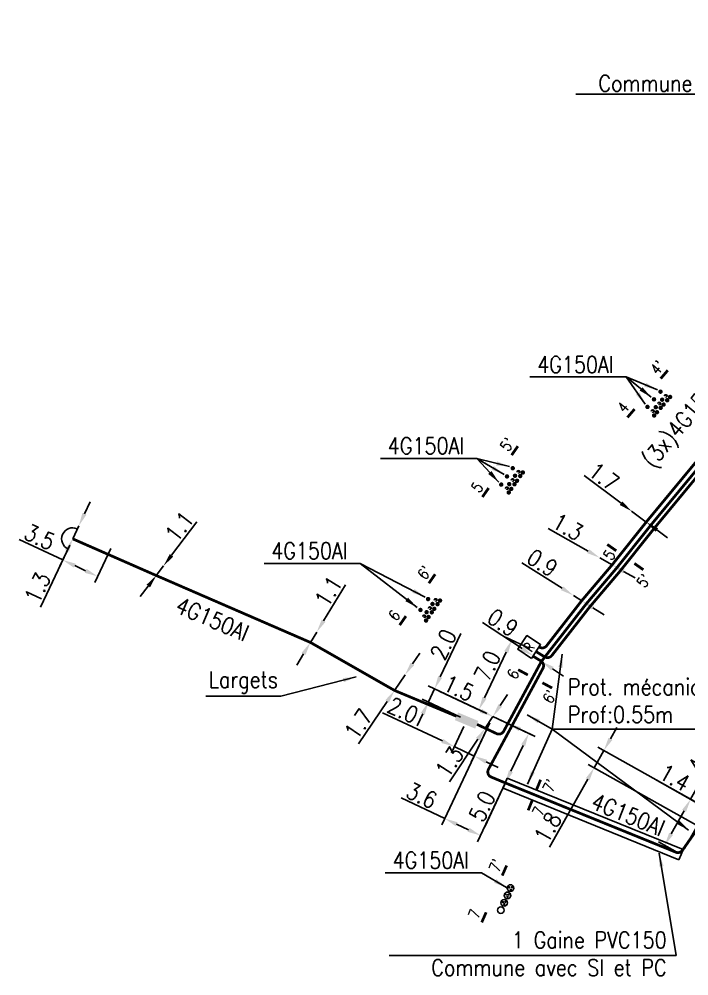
# Model space of a CAD drawing. Header units: millimetres. Extents: x 80000 to 81010, y 144000 to 145002.
# Drawn here: x 80207.7 to 80268.5, y 144428.1 to 144515 of the extents above; entities that cross this region are included whole.
import ezdxf
from ezdxf.enums import TextEntityAlignment as Align

# ---------------------------------------------------------------- set-up
doc = ezdxf.new("R2010")
doc.units = ezdxf.units.MM
doc.header["$PDMODE"] = 34
doc.linetypes.add('B_ST_AL', pattern=[2000, 1000, 1000])
doc.linetypes.add('S_ST', pattern=[14, 8, -1.5, 0, -1.5, 0, -1.5, 0, -1.5])
doc.layers.get('0').update_dxf_attribs({"linetype": 'CONTINUOUS'})
doc.layers.get('Defpoints').update_dxf_attribs({"linetype": 'CONTINUOUS'})
for name, color, linetype in [('B_100', 3, 'CONTINUOUS'), ('B_200', 7, 'CONTINUOUS'), ('B_300', 7, 'CONTINUOUS'), ('B_400', 7, 'CONTINUOUS'), ('B_420', 7, 'CONTINUOUS'), ('M_130', 3, 'M_ST_15'), ('M_400', 7, 'CONTINUOUS'), ('P_100', 32, 'CONTINUOUS'), ('S_100', 5, 'CONTINUOUS')]:
    doc.layers.add(name, color=color, linetype=linetype)
doc.styles.add('M_ROMANS', font='ROMANS.shx', dxfattribs={"width": 0.75})
doc.styles.get("Standard").update_dxf_attribs({"font": 'romans.shx', "width": 0.85})
doc.linetypes.add('M_ST_15', pattern='A,5,-0.3,["XX",Standard,S=1,R=0,X=0,Y=-0.5],-2.5', length=7.8)
doc.linetypes.add('P_IMP', pattern='A,5,-0.3,["||",Standard,S=1,R=0,X=0.35,Y=-0.5],-1.75', length=7.05)
doc.dimstyles.get("Standard").update_dxf_attribs({"dimtxt": 1.5, "dimasz": 1.2, "dimexe": 0.625, "dimexo": 0.625, "dimgap": 0.25, "dimtad": 1, "dimdec": 1, "dimzin": 0, "dimdsep": 46, "dimtxsty": 'Standard', "dimcen": -0.5, "dimadec": 0, "dimazin": 0, "dimtfac": 1, "dimtdec": 1, "dimtmove": 0, "dimatfit": 3, "dimfxl": 0, "dimtolj": 1, "dimtzin": 0, "dimarcsym": 0})

# ---------------------------------------------------------------- blocks, each defined once
blk = doc.blocks.new('*D881')
at = {"layer": 'B_100', "color": 0, "linetype": 'Continuous', "lineweight": -2, "transparency": 16777216}
for p, q in [((80262.32, 144471.024), (80258.965, 144473.533)), ((80264.602, 144469.317), (80263.281, 144470.305)), ((80265.563, 144468.598), (80266.524, 144467.879))]:
    blk.add_line(p, q, dxfattribs=at)
at = {"layer": 'B_100', "color": 0, "linetype": 'Continuous', "transparency": 16777216}
for points in [[(80262.44, 144471.184), (80262.2, 144470.863), (80263.281, 144470.305)], [(80265.683, 144468.758), (80265.443, 144468.438), (80264.602, 144469.317)]]:
    blk.add_solid(points, dxfattribs=at)
at = {"layer": 'Defpoints', "color": 0, "linetype": 'Continuous', "transparency": 16777216}
for p in [(80263.281, 144470.305), (80263.281, 144470.305), (80264.602, 144469.317)]:
    blk.add_point(p, dxfattribs=at)
at = {"layer": 'B_100', "color": 0, "linetype": 'Continuous', "transparency": 16777216, "insert": (80260.761, 144473.438), "char_height": 1.5, "attachment_point": 5, "rotation": 323.20769}
blk.add_mtext('\\A1;1.7', dxfattribs=at)
blk = doc.blocks.new('*D882')
at = {"layer": 'B_100', "color": 0, "linetype": 'Continuous', "lineweight": -2, "transparency": 16777216}
for p, q in [((80259.337, 144466.673), (80255.697, 144468.748)), ((80261.509, 144465.435), (80260.379, 144466.079)), ((80262.551, 144464.841), (80263.594, 144464.247))]:
    blk.add_line(p, q, dxfattribs=at)
at = {"layer": 'B_100', "color": 0, "linetype": 'Continuous', "transparency": 16777216}
for points in [[(80259.436, 144466.847), (80259.238, 144466.499), (80260.379, 144466.079)], [(80262.65, 144465.015), (80262.452, 144464.667), (80261.509, 144465.435)]]:
    blk.add_solid(points, dxfattribs=at)
at = {"layer": 'Defpoints', "color": 0, "linetype": 'Continuous', "transparency": 16777216}
for p in [(80260.379, 144466.079), (80260.379, 144466.079), (80261.509, 144465.435)]:
    blk.add_point(p, dxfattribs=at)
at = {"layer": 'B_100', "color": 0, "linetype": 'Continuous', "transparency": 16777216, "insert": (80257.491, 144468.876), "char_height": 1.5, "attachment_point": 5, "rotation": 330.31519}
blk.add_mtext('\\A1;1.3', dxfattribs=at)
blk = doc.blocks.new('*D883')
at = {"layer": 'B_100', "color": 0, "linetype": 'Continuous', "lineweight": -2, "transparency": 16777216}
for p, q in [((80256.973, 144463.303), (80253.327, 144465.604)), ((80258.749, 144462.183), (80257.988, 144462.663)), ((80259.764, 144461.542), (80260.779, 144460.902))]:
    blk.add_line(p, q, dxfattribs=at)
at = {"layer": 'B_100', "color": 0, "linetype": 'Continuous', "transparency": 16777216}
for points in [[(80257.08, 144463.473), (80256.866, 144463.134), (80257.988, 144462.663)], [(80259.87, 144461.712), (80259.657, 144461.373), (80258.749, 144462.183)]]:
    blk.add_solid(points, dxfattribs=at)
at = {"layer": 'Defpoints', "color": 0, "linetype": 'Continuous', "transparency": 16777216}
for p in [(80257.988, 144462.663), (80257.988, 144462.663), (80258.749, 144462.183)]:
    blk.add_point(p, dxfattribs=at)
at = {"layer": 'B_100', "color": 0, "linetype": 'Continuous', "transparency": 16777216, "insert": (80255.176, 144465.62), "char_height": 1.5, "attachment_point": 5, "rotation": 327.7483}
blk.add_mtext('\\A1;0.9', dxfattribs=at)
blk = doc.blocks.new('*D884')
at = {"layer": 'B_100', "color": 0, "linetype": 'Continuous', "lineweight": -2, "transparency": 16777216}
for p, q in [((80253.339, 144457.831), (80249.748, 144460.216)), ((80255.089, 144456.67), (80254.339, 144457.168)), ((80256.088, 144456.006), (80257.088, 144455.342))]:
    blk.add_line(p, q, dxfattribs=at)
at = {"layer": 'B_100', "color": 0, "linetype": 'Continuous', "transparency": 16777216}
for points in [[(80253.45, 144457.998), (80253.229, 144457.665), (80254.339, 144457.168)], [(80256.199, 144456.173), (80255.978, 144455.839), (80255.089, 144456.67)]]:
    blk.add_solid(points, dxfattribs=at)
at = {"layer": 'Defpoints', "color": 0, "linetype": 'Continuous', "transparency": 16777216}
for p in [(80254.339, 144457.168), (80254.339, 144457.168), (80255.089, 144456.67)]:
    blk.add_point(p, dxfattribs=at)
at = {"layer": 'B_100', "color": 0, "linetype": 'Continuous', "transparency": 16777216, "insert": (80251.597, 144460.189), "char_height": 1.5, "attachment_point": 5, "rotation": 326.41732}
blk.add_mtext('\\A1;0.9', dxfattribs=at)
blk = doc.blocks.new('*D885')
at = {"layer": 'B_400', "color": 0, "linetype": 'Continuous', "lineweight": -2, "transparency": 16777216}
for p, q in [((80250.423, 144451.107), (80246.046, 144441.842)), ((80246.313, 144442.407), (80242.36, 144444.274)), ((80251.542, 144445.048), (80249.301, 144440.304)), ((80248.483, 144441.382), (80247.398, 144441.894))]:
    blk.add_line(p, q, dxfattribs=at)
at = {"layer": 'B_400', "color": 0, "linetype": 'Continuous', "transparency": 16777216}
for points in [[(80247.483, 144442.075), (80247.312, 144441.713), (80246.313, 144442.407)], [(80248.568, 144441.562), (80248.397, 144441.201), (80249.568, 144440.869)]]:
    blk.add_solid(points, dxfattribs=at)
at = {"layer": 'Defpoints', "color": 0, "linetype": 'Continuous', "transparency": 16777216}
for p in [(80250.69, 144451.672), (80251.809, 144445.613), (80246.313, 144442.407)]:
    blk.add_point(p, dxfattribs=at)
at = {"layer": 'B_400', "color": 0, "linetype": 'Continuous', "transparency": 16777216, "insert": (80244.221, 144444.501), "char_height": 1.5, "attachment_point": 5, "rotation": 334.71074}
blk.add_mtext('\\A1;3.6', dxfattribs=at)
blk = doc.blocks.new('*D886')
at = {"layer": 'B_400', "color": 0, "linetype": 'Continuous', "lineweight": -2, "transparency": 16777216}
for p, q in [((80251.255, 144451.405), (80254.51, 144449.867)), ((80253.432, 144449.049), (80252.322, 144446.698)), ((80251.809, 144445.613), (80249.942, 144441.661))]:
    blk.add_line(p, q, dxfattribs=at)
at = {"layer": 'B_400', "color": 0, "linetype": 'Continuous', "transparency": 16777216}
for points in [[(80253.252, 144449.135), (80253.613, 144448.964), (80253.945, 144450.134)], [(80252.141, 144446.784), (80252.503, 144446.613), (80251.809, 144445.613)]]:
    blk.add_solid(points, dxfattribs=at)
at = {"layer": 'Defpoints', "color": 0, "linetype": 'Continuous', "transparency": 16777216}
for p in [(80250.69, 144451.672), (80253.945, 144450.134), (80251.809, 144445.613)]:
    blk.add_point(p, dxfattribs=at)
at = {"layer": 'B_400', "color": 0, "linetype": 'Continuous', "transparency": 16777216, "insert": (80249.715, 144443.522), "char_height": 1.5, "attachment_point": 5, "rotation": 64.71074}
blk.add_mtext('\\A1;5.0', dxfattribs=at)
blk = doc.blocks.new('*D887')
at = {"layer": 'B_400', "color": 0, "linetype": 'Continuous', "lineweight": -2, "transparency": 16777216}
for p, q in [((80269.076, 144443.902), (80265.373, 144445.989)), ((80268.071, 144439.675), (80270.428, 144443.857)), ((80271.341, 144442.625), (80270.121, 144443.312)), ((80272.386, 144442.036), (80273.431, 144441.447))]:
    blk.add_line(p, q, dxfattribs=at)
at = {"layer": 'B_400', "color": 0, "linetype": 'Continuous', "transparency": 16777216}
for points in [[(80269.174, 144444.076), (80268.977, 144443.727), (80270.121, 144443.312)], [(80272.484, 144442.21), (80272.288, 144441.862), (80271.341, 144442.625)]]:
    blk.add_solid(points, dxfattribs=at)
at = {"layer": 'Defpoints', "color": 0, "linetype": 'Continuous', "transparency": 16777216}
for p in [(80271.341, 144442.625), (80271.341, 144442.625), (80267.764, 144439.131)]:
    blk.add_point(p, dxfattribs=at)
at = {"layer": 'B_400', "color": 0, "linetype": 'Continuous', "transparency": 16777216, "insert": (80267.193, 144446.111), "char_height": 1.5, "attachment_point": 5, "rotation": 330.5921}
blk.add_mtext('\\A1;1.4', dxfattribs=at)
blk = doc.blocks.new('*D888')
at = {"layer": 'B_400', "color": 0, "linetype": 'Continuous', "lineweight": -2, "transparency": 16777216}
for p, q in [((80268.631, 144444.153), (80271.274, 144448.842)), ((80270.796, 144442.932), (80268.086, 144444.459)), ((80266.863, 144441.016), (80268.041, 144443.107)), ((80267.22, 144439.438), (80265.729, 144440.278))]:
    blk.add_line(p, q, dxfattribs=at)
at = {"layer": 'B_400', "color": 0, "linetype": 'Continuous', "transparency": 16777216}
for points in [[(80267.867, 144443.205), (80268.216, 144443.009), (80268.631, 144444.153)], [(80266.689, 144441.115), (80267.037, 144440.918), (80266.274, 144439.971)]]:
    blk.add_solid(points, dxfattribs=at)
at = {"layer": 'Defpoints', "color": 0, "linetype": 'Continuous', "transparency": 16777216}
for p in [(80268.631, 144444.153), (80271.341, 144442.625), (80267.764, 144439.131)]:
    blk.add_point(p, dxfattribs=at)
at = {"layer": 'B_400', "color": 0, "linetype": 'Continuous', "transparency": 16777216, "insert": (80269.624, 144447.951), "char_height": 1.5, "attachment_point": 5, "rotation": 60.5921}
blk.add_mtext('\\A1;4.8', dxfattribs=at)
blk = doc.blocks.new('*D895')
at = {"layer": 'B_100', "color": 0, "linetype": 'Continuous', "lineweight": -2, "transparency": 16777216}
for p, q in [((80261.352, 144449.633), (80261.941, 144450.678)), ((80270.796, 144442.932), (80260.218, 144448.894)), ((80260.762, 144448.587), (80259.878, 144447.018)), ((80269.367, 144441.67), (80259.334, 144447.325)), ((80259.289, 144445.973), (80255.81, 144439.801))]:
    blk.add_line(p, q, dxfattribs=at)
at = {"layer": 'B_100', "color": 0, "linetype": 'Continuous', "transparency": 16777216}
for points in [[(80261.177, 144449.731), (80261.526, 144449.535), (80260.762, 144448.587)], [(80259.115, 144446.071), (80259.463, 144445.875), (80259.878, 144447.018)]]:
    blk.add_solid(points, dxfattribs=at)
at = {"layer": 'Defpoints', "color": 0, "linetype": 'Continuous', "transparency": 16777216}
for p in [(80260.762, 144448.587), (80271.341, 144442.625), (80269.912, 144441.363)]:
    blk.add_point(p, dxfattribs=at)
at = {"layer": 'B_100', "color": 0, "linetype": 'Continuous', "transparency": 16777216, "insert": (80255.672, 144441.594), "char_height": 1.5, "attachment_point": 5, "rotation": 60.5921}
blk.add_mtext('\\A1;1.8', dxfattribs=at)
blk = doc.blocks.new('*D897')
at = {"layer": 'B_100', "color": 0, "linetype": 'Continuous', "lineweight": -2, "transparency": 16777216}
for p, q in [((80211.644, 144465.875), (80207.688, 144467.736)), ((80212.281, 144467.23), (80211.378, 144465.31)), ((80216.001, 144466.917), (80214.545, 144463.82)), ((80213.725, 144464.896), (80212.729, 144465.364))]:
    blk.add_line(p, q, dxfattribs=at)
at = {"layer": 'B_100', "color": 0, "linetype": 'Continuous', "transparency": 16777216}
for points in [[(80212.815, 144465.545), (80212.644, 144465.183), (80211.644, 144465.875)], [(80213.81, 144465.077), (80213.64, 144464.715), (80214.811, 144464.385)]]:
    blk.add_solid(points, dxfattribs=at)
at = {"layer": 'Defpoints', "color": 0, "linetype": 'Continuous', "transparency": 16777216}
for p in [(80212.547, 144467.796), (80216.268, 144467.482), (80214.811, 144464.385)]:
    blk.add_point(p, dxfattribs=at)
at = {"layer": 'B_100', "color": 0, "linetype": 'Continuous', "transparency": 16777216, "insert": (80209.549, 144467.966), "char_height": 1.5, "attachment_point": 5, "rotation": 334.80546}
blk.add_mtext('\\A1;3.5', dxfattribs=at)
blk = doc.blocks.new('*D898')
at = {"layer": 'B_100', "color": 0, "linetype": 'Continuous', "lineweight": -2, "transparency": 16777216}
for p, q in [((80213.611, 144470.058), (80214.122, 144471.144)), ((80213.101, 144468.972), (80212.547, 144467.796)), ((80212.036, 144466.71), (80209.625, 144461.583))]:
    blk.add_line(p, q, dxfattribs=at)
at = {"layer": 'B_100', "color": 0, "linetype": 'Continuous', "transparency": 16777216}
for points in [[(80213.43, 144470.143), (80213.792, 144469.973), (80213.101, 144468.972)], [(80211.855, 144466.795), (80212.217, 144466.625), (80212.547, 144467.796)]]:
    blk.add_solid(points, dxfattribs=at)
at = {"layer": 'Defpoints', "color": 0, "linetype": 'Continuous', "transparency": 16777216}
for p in [(80213.101, 144468.972), (80213.101, 144468.972), (80212.547, 144467.796)]:
    blk.add_point(p, dxfattribs=at)
at = {"layer": 'B_100', "color": 0, "linetype": 'Continuous', "transparency": 16777216, "insert": (80209.356, 144463.362), "char_height": 1.5, "attachment_point": 5, "rotation": 64.80546}
blk.add_mtext('\\A1;1.3', dxfattribs=at)
blk = doc.blocks.new('*D899')
at = {"layer": 'B_100', "color": 0, "linetype": 'Continuous', "lineweight": -2, "transparency": 16777216}
for p, q in [((80221.522, 144466.301), (80223.83, 144469.351)), ((80220.135, 144464.466), (80220.798, 144465.344)), ((80219.411, 144463.509), (80218.687, 144462.552))]:
    blk.add_line(p, q, dxfattribs=at)
at = {"layer": 'B_100', "color": 0, "linetype": 'Continuous', "transparency": 16777216}
for points in [[(80221.363, 144466.421), (80221.682, 144466.18), (80220.798, 144465.344)], [(80219.251, 144463.63), (80219.57, 144463.389), (80220.135, 144464.466)]]:
    blk.add_solid(points, dxfattribs=at)
at = {"layer": 'Defpoints', "color": 0, "linetype": 'Continuous', "transparency": 16777216}
for p in [(80220.798, 144465.344), (80220.798, 144465.344), (80220.135, 144464.466)]:
    blk.add_point(p, dxfattribs=at)
at = {"layer": 'B_100', "color": 0, "linetype": 'Continuous', "transparency": 16777216, "insert": (80222.241, 144468.908), "char_height": 1.5, "attachment_point": 5, "rotation": 52.88955}
blk.add_mtext('\\A1;1.1', dxfattribs=at)
blk = doc.blocks.new('*D900')
at = {"layer": 'B_100', "color": 0, "linetype": 'Continuous', "lineweight": -2, "transparency": 16777216}
for p, q in [((80235.319, 144460.359), (80237.3, 144463.631)), ((80234.128, 144458.391), (80234.697, 144459.332)), ((80233.506, 144457.365), (80232.885, 144456.338))]:
    blk.add_line(p, q, dxfattribs=at)
at = {"layer": 'B_100', "color": 0, "linetype": 'Continuous', "transparency": 16777216}
for points in [[(80235.148, 144460.462), (80235.49, 144460.255), (80234.697, 144459.332)], [(80233.335, 144457.469), (80233.677, 144457.261), (80234.128, 144458.391)]]:
    blk.add_solid(points, dxfattribs=at)
at = {"layer": 'Defpoints', "color": 0, "linetype": 'Continuous', "transparency": 16777216}
for p in [(80234.697, 144459.332), (80234.697, 144459.332), (80234.128, 144458.391)]:
    blk.add_point(p, dxfattribs=at)
at = {"layer": 'B_100', "color": 0, "linetype": 'Continuous', "transparency": 16777216, "insert": (80235.765, 144463.026), "char_height": 1.5, "attachment_point": 5, "rotation": 58.80404}
blk.add_mtext('\\A1;1.1', dxfattribs=at)
blk = doc.blocks.new('*D901')
at = {"layer": 'B_100', "color": 0, "linetype": 'Continuous', "lineweight": -2, "transparency": 16777216}
for p, q in [((80243.383, 144456.436), (80244.055, 144457.43)), ((80242.71, 144455.442), (80241.758, 144454.034)), ((80241.086, 144453.04), (80238.483, 144449.192))]:
    blk.add_line(p, q, dxfattribs=at)
at = {"layer": 'B_100', "color": 0, "linetype": 'Continuous', "transparency": 16777216}
for points in [[(80243.217, 144456.548), (80243.548, 144456.324), (80242.71, 144455.442)], [(80240.92, 144453.152), (80241.251, 144452.928), (80241.758, 144454.034)]]:
    blk.add_solid(points, dxfattribs=at)
at = {"layer": 'Defpoints', "color": 0, "linetype": 'Continuous', "transparency": 16777216}
for p in [(80242.71, 144455.442), (80242.71, 144455.442), (80241.758, 144454.034)]:
    blk.add_point(p, dxfattribs=at)
at = {"layer": 'B_100', "color": 0, "linetype": 'Continuous', "transparency": 16777216, "insert": (80238.492, 144450.99), "char_height": 1.5, "attachment_point": 5, "rotation": 55.92892}
blk.add_mtext('\\A1;1.7', dxfattribs=at)
blk = doc.blocks.new('*D902')
at = {"layer": 'B_100', "color": 0, "linetype": 'Continuous', "lineweight": -2, "transparency": 16777216}
for p, q in [((80251.354, 144452.672), (80252.018, 144453.671)), ((80250.69, 144451.672), (80249.982, 144450.606)), ((80249.318, 144449.606), (80246.756, 144445.746))]:
    blk.add_line(p, q, dxfattribs=at)
at = {"layer": 'B_100', "color": 0, "linetype": 'Continuous', "transparency": 16777216}
for points in [[(80251.187, 144452.782), (80251.52, 144452.561), (80250.69, 144451.672)], [(80249.152, 144449.717), (80249.485, 144449.495), (80249.982, 144450.606)]]:
    blk.add_solid(points, dxfattribs=at)
at = {"layer": 'Defpoints', "color": 0, "linetype": 'Continuous', "transparency": 16777216}
for p in [(80250.69, 144451.672), (80250.69, 144451.672), (80249.982, 144450.606)]:
    blk.add_point(p, dxfattribs=at)
at = {"layer": 'B_100', "color": 0, "linetype": 'Continuous', "transparency": 16777216, "insert": (80246.749, 144447.545), "char_height": 1.5, "attachment_point": 5, "rotation": 56.41732}
blk.add_mtext('\\A1;1.3', dxfattribs=at)
blk = doc.blocks.new('*D903')
at = {"layer": 'B_100', "color": 0, "linetype": 'Continuous', "lineweight": -2, "transparency": 16777216}
for p, q in [((80249.605, 144452.185), (80245.817, 144453.974)), ((80252.046, 144451.031), (80250.69, 144451.672)), ((80251.779, 144450.466), (80251.779, 144450.466)), ((80253.131, 144450.519), (80254.216, 144450.006))]:
    blk.add_line(p, q, dxfattribs=at)
at = {"layer": 'B_100', "color": 0, "linetype": 'Continuous', "transparency": 16777216}
for points in [[(80249.69, 144452.365), (80249.52, 144452.004), (80250.69, 144451.672)], [(80253.217, 144450.699), (80253.046, 144450.338), (80252.046, 144451.031)]]:
    blk.add_solid(points, dxfattribs=at)
at = {"layer": 'Defpoints', "color": 0, "linetype": 'Continuous', "transparency": 16777216}
for p in [(80250.69, 144451.672), (80250.69, 144451.672), (80252.046, 144451.031)]:
    blk.add_point(p, dxfattribs=at)
at = {"layer": 'B_100', "color": 0, "linetype": 'Continuous', "transparency": 16777216, "insert": (80247.596, 144454.24), "char_height": 1.5, "attachment_point": 5, "rotation": 334.71074}
blk.add_mtext('\\A1;1.5', dxfattribs=at)
blk = doc.blocks.new('B_300_05')
at = {"color": 0, "linetype": 'Continuous'}
blk.add_arc((0, 0), 1, 270, 90, dxfattribs=at)
at = {"color": 0, "linetype": 'Continuous', "style": 'M_ROMANS', "width": 0.75, "flags": 3}
for tag, p in [('DEF_LEG', (0, -5)), ('DEF_COUP', (0, -7.5)), ('DEF_TYPE', (0, -10))]:
    blk.add_attdef(tag, text='', height=1.2, dxfattribs=at).set_placement(p, align=Align.MIDDLE)
blk = doc.blocks.new('B_300_03')
at = {"color": 0, "linetype": 'Continuous'}
blk.add_solid([(-1, 0.75), (-1, 0), (1, 0.75), (1, 0)], dxfattribs=at)
at = {"color": 0, "linetype": 'Continuous', "style": 'M_ROMANS', "width": 0.75, "flags": 3}
for tag, p in [('DEF_LEG', (0, -4.25)), ('DEF_COUP', (0, -6.75)), ('DEF_TYPE', (0, -9.25))]:
    blk.add_attdef(tag, text='', height=1.2, dxfattribs=at).set_placement(p, align=Align.MIDDLE)
blk = doc.blocks.new('*D923')
at = {"layer": 'B_100', "color": 0, "linetype": 'Continuous', "lineweight": -2, "transparency": 16777216}
for p, q in [((80254.038, 144457.832), (80251.838, 144458.872)), ((80251.89, 144457.52), (80249.925, 144453.36)), ((80250.125, 144451.939), (80248.848, 144452.542))]:
    blk.add_line(p, q, dxfattribs=at)
at = {"layer": 'B_100', "color": 0, "linetype": 'Continuous', "transparency": 16777216}
for points in [[(80251.71, 144457.605), (80252.071, 144457.434), (80252.403, 144458.605)], [(80249.745, 144453.446), (80250.106, 144453.275), (80249.413, 144452.275)]]:
    blk.add_solid(points, dxfattribs=at)
at = {"layer": 'Defpoints', "color": 0, "linetype": 'Continuous', "transparency": 16777216}
for p in [(80254.603, 144457.565), (80249.413, 144452.275), (80250.69, 144451.672)]:
    blk.add_point(p, dxfattribs=at)
at = {"layer": 'B_100', "color": 0, "linetype": 'Continuous', "transparency": 16777216, "insert": (80250.187, 144456.255), "char_height": 1.5, "attachment_point": 5, "rotation": 64.71074}
blk.add_mtext('\\A1;7.0', dxfattribs=at)
blk = doc.blocks.new('B_200_01')
at = {"color": 0, "linetype": 'Continuous', "flags": 128}
blk.add_lwpolyline([(-0.75, -0.75), (-0.75, 0.75), (0.75, 0.75), (0.75, -0.75)], close=True, dxfattribs=at)
at = {"color": 0, "linetype": 'Continuous', "style": 'M_ROMANS', "width": 0.75}
blk.add_text('R', height=0.9, dxfattribs=at).set_placement((0, 0), align=Align.MIDDLE)
at = {"color": 0, "linetype": 'Continuous', "style": 'M_ROMANS', "width": 0.75, "flags": 3}
for tag, p in [('DEF_LEG', (0, -5)), ('DEF_COUP', (0, -7.5)), ('DEF_TYPE', (0, -10))]:
    blk.add_attdef(tag, text='', height=1.2, dxfattribs=at).set_placement(p, align=Align.MIDDLE)
blk = doc.blocks.new('*D924')
at = {"layer": 'B_300', "color": 0, "linetype": 'Continuous', "lineweight": -2, "transparency": 16777216}
for p, q in [((80245.904, 144455.261), (80247.771, 144459.213)), ((80250.125, 144451.939), (80244.826, 144454.443)), ((80244.831, 144452.989), (80245.391, 144454.176)), ((80247.756, 144451.607), (80244.266, 144453.256)), ((80244.318, 144451.904), (80243.805, 144450.819))]:
    blk.add_line(p, q, dxfattribs=at)
at = {"layer": 'B_300', "color": 0, "linetype": 'Continuous', "transparency": 16777216}
for points in [[(80245.723, 144455.346), (80246.085, 144455.175), (80245.391, 144454.176)], [(80244.137, 144451.99), (80244.499, 144451.819), (80244.831, 144452.989)]]:
    blk.add_solid(points, dxfattribs=at)
at = {"layer": 'Defpoints', "color": 0, "linetype": 'Continuous', "transparency": 16777216}
for p in [(80245.391, 144454.176), (80248.321, 144451.34), (80250.69, 144451.672)]:
    blk.add_point(p, dxfattribs=at)
at = {"layer": 'B_300', "color": 0, "linetype": 'Continuous', "transparency": 16777216, "insert": (80246.19, 144458.206), "char_height": 1.5, "attachment_point": 5, "rotation": 64.71074}
blk.add_mtext('\\A1;2.0', dxfattribs=at)
blk = doc.blocks.new('*D925')
at = {"layer": 'B_300', "color": 0, "linetype": 'Continuous', "lineweight": -2, "transparency": 16777216}
for p, q in [((80246.099, 144449.446), (80240.665, 144452.014)), ((80248.054, 144450.775), (80246.917, 144448.368)), ((80250.423, 144451.107), (80248.726, 144447.514)), ((80248.993, 144448.079), (80247.184, 144448.934)), ((80250.078, 144447.567), (80251.163, 144447.054))]:
    blk.add_line(p, q, dxfattribs=at)
at = {"layer": 'B_300', "color": 0, "linetype": 'Continuous', "transparency": 16777216}
for points in [[(80246.185, 144449.627), (80246.014, 144449.265), (80247.184, 144448.934)], [(80250.163, 144447.747), (80249.992, 144447.386), (80248.993, 144448.079)]]:
    blk.add_solid(points, dxfattribs=at)
at = {"layer": 'Defpoints', "color": 0, "linetype": 'Continuous', "transparency": 16777216}
for p in [(80248.321, 144451.34), (80250.69, 144451.672), (80248.993, 144448.079)]:
    blk.add_point(p, dxfattribs=at)
at = {"layer": 'B_300', "color": 0, "linetype": 'Continuous', "transparency": 16777216, "insert": (80242.526, 144452.24), "char_height": 1.5, "attachment_point": 5, "rotation": 334.71074}
blk.add_mtext('\\A1;2.0', dxfattribs=at)

msp = doc.modelspace()

# ---------------------------------------------------------------- linework, layer by layer
at = {"layer": 'B_100', "linetype": 'B_ST_AL', "const_width": 0.25, "flags": 128}
for points in [[(80254.603, 144457.565), (80255.377, 144457.086, 0.382795), (80256.034, 144457.204), (80259.49, 144461.634), (80262.222, 144464.853), (80265.319, 144468.739), (80276.402, 144482.127), (80279.209, 144485.519, 0.413654), (80279.144, 144486.222), (80277.523, 144487.569)], [(80277.263, 144487.132), (80278.5, 144486.104, -0.413654), (80278.566, 144485.4), (80276.076, 144482.393), (80264.99, 144469.001), (80261.895, 144465.117), (80259.149, 144461.882), (80255.089, 144456.67), (80252.046, 144451.031), (80251.669, 144450.332, -0.398652), (80251.015, 144450.117), (80249.982, 144450.606), (80249.244, 144450.955)], [(80254.88, 144457.982), (80254.902, 144457.968, 0.383086), (80255.56, 144458.086), (80258.749, 144462.183), (80261.509, 144465.435), (80264.602, 144469.317), (80275.691, 144482.712), (80277.862, 144485.335, 0.413654), (80277.797, 144486.038), (80276.864, 144486.813, -0.414214), (80276.844, 144487.025), (80276.998, 144487.21)], [(80274.965, 144450.684), (80273.746, 144448.677), (80270.355, 144443.063), (80267.921, 144439.567, -0.377387), (80267.297, 144439.35), (80251.749, 144445.666), (80250.53, 144446.175, -0.443615), (80250.283, 144446.874), (80252.427, 144450.847), (80255.228, 144456.038, 0.39698), (80255.051, 144456.7), (80254.326, 144457.148)]]:
    msp.add_lwpolyline(points, format="xyb", dxfattribs=at)
at = {"layer": 'B_100', "linetype": 'Continuous', "flags": 128}
for points in [[(80266.562, 144483.093, 0.25, 0.25, 0), (80265.914, 144482.337, 0, 0, 0), (80267.661, 144480.84, 0, 0, 0), (80265.293, 144478.077, 0, 0, 0), (80263.547, 144479.573, 0.25, 0.25, 0), (80262.899, 144478.817, 0.25, 0.25, 0)], [(80252.954, 144476.206, 0.25, 0.25, 0), (80252.384, 144475.39, 0, 0, 0), (80254.271, 144474.074, 0, 0, 0), (80252.188, 144471.089, 0, 0, 0), (80250.302, 144472.406, 0.25, 0.25, 0), (80249.732, 144471.589, 0.25, 0.25, 0)], [(80245.446, 144464.582, 0.25, 0.25, 0), (80244.877, 144463.765, 0, 0, 0), (80246.763, 144462.449, 0, 0, 0), (80244.681, 144459.465, 0, 0, 0), (80242.794, 144460.781, 0.25, 0.25, 0), (80242.225, 144459.964, 0.25, 0.25, 0)], [(80251.932, 144438.14, 0.25, 0.25, 0), (80251.533, 144437.228, 0, 0, 0), (80253.639, 144436.305, 0, 0, 0), (80252.18, 144432.972, 0, 0, 0), (80250.073, 144433.894, 0.25, 0.25, 0), (80249.674, 144432.982, 0.25, 0.25, 0)]]:
    msp.add_lwpolyline(points, format="xyseb", dxfattribs=at)
at = {"layer": 'B_100', "linetype": 'B_ST_AL', "flags": 128}
for points, const_width in [([(80265.8, 144481.152, 1), (80266, 144481.152, 1)], 0.2), ([(80264.616, 144479.77, 1), (80264.816, 144479.77, 1)], 0.2), ([(80265.208, 144480.46, 1), (80265.408, 144480.46, 1)], 0.2), ([(80252.388, 144474.2, 1), (80252.587, 144474.219, 1)], 0.2), ([(80251.347, 144472.707, 1), (80251.546, 144472.727, 1)], 0.2), ([(80251.867, 144473.453, 1), (80252.066, 144473.473, 1)], 0.2), ([(80244.703, 144462.321, 1), (80244.902, 144462.34, 1)], 0.2), ([(80244.011, 144461.328, 1), (80244.21, 144461.348, 1)], 0.2), ([(80252.258, 144435.923, 1), (80252.365, 144435.954, 1)], 0.112)]:
    msp.add_lwpolyline(points, format="xyb", close=True, dxfattribs=dict(at, const_width=const_width))
at = {"layer": 'B_100', "linetype": 'B_ST_AL', "const_width": 0.25, "flags": 128}
msp.add_lwpolyline([(80247.383, 144451.689), (80241.758, 144454.034), (80234.128, 144458.391), (80220.135, 144464.466), (80212.547, 144467.796)], dxfattribs=at)
at = {"layer": 'B_100', "linetype": 'Continuous', "const_width": 0.25, "flags": 128}
for points in [[(80261.067, 144467.283), (80261.887, 144466.711)], [(80263.526, 144465.562), (80264.346, 144464.989)], [(80252.978, 144455.917), (80253.858, 144455.442)], [(80255.178, 144454.73), (80256.058, 144454.255)], [(80255.017, 144445.929), (80254.64, 144445.003)], [(80254.264, 144444.076), (80253.888, 144443.15)]]:
    msp.add_lwpolyline(points, dxfattribs=at)
at = {"layer": 'B_400', "color": 7, "linetype": 'CONTINUOUS'}
for p, q in [((80251.997, 144446.077), (80251.809, 144445.613)), ((80251.997, 144446.077), (80267.952, 144439.594)), ((80251.621, 144445.15), (80251.809, 144445.613)), ((80251.621, 144445.15), (80267.576, 144438.668)), ((80267.576, 144438.668), (80267.764, 144439.131)), ((80267.952, 144439.594), (80267.764, 144439.131))]:
    msp.add_line(p, q, dxfattribs=at)
at = {"layer": 'B_400'}
for centre in [(80252.294, 144436.1), (80251.418, 144434.099)]:
    msp.add_circle(centre, 0.3, dxfattribs=at)
at = {"layer": 'M_130', "flags": 128}
for points in [[(80266.274, 144480.753, 0, 0.2, 1), (80266.474, 144480.753, 0.2, 0.2, 1)], [(80265.682, 144480.062, 0, 0.2, 1), (80265.882, 144480.062, 0.2, 0.2, 1)], [(80265.09, 144479.371, 0, 0.2, 1), (80265.29, 144479.371, 0.2, 0.2, 1)], [(80252.899, 144473.85, 0, 0.2, 1), (80253.098, 144473.87, 0.2, 0.2, 1)], [(80252.378, 144473.104, 0, 0.2, 1), (80252.577, 144473.124, 0.2, 0.2, 1)], [(80251.858, 144472.357, 0, 0.2, 1), (80252.057, 144472.377, 0.2, 0.2, 1)], [(80244.871, 144461.479, 0, 0.2, 1), (80245.07, 144461.499, 0.2, 0.2, 1)], [(80245.391, 144462.225, 0, 0.2, 1), (80245.591, 144462.245, 0.2, 0.2, 1)], [(80244.35, 144460.733, 0, 0.2, 1), (80244.549, 144460.752, 0.2, 0.2, 1)], [(80251.832, 144435.473, 0, 0.112, 1), (80251.94, 144435.504, 0.112, 0.112, 1)]]:
    msp.add_lwpolyline(points, format="xyseb", close=True, dxfattribs=at)
for points, const_width in [([(80266.666, 144480.671, 1), (80266.866, 144480.671, 1)], 0.2), ([(80265.813, 144479.684, 1), (80266.013, 144479.684, 1)], 0.2), ([(80266.074, 144479.98, 1), (80266.274, 144479.98, 1)], 0.2), ([(80266.405, 144480.375, 1), (80266.605, 144480.375, 1)], 0.2), ([(80265.221, 144478.993, 1), (80265.421, 144478.993, 1)], 0.2), ([(80265.481, 144479.289, 1), (80265.681, 144479.289, 1)], 0.2), ([(80253.297, 144473.807, 1), (80253.496, 144473.827, 1)], 0.2), ([(80252.547, 144472.741, 1), (80252.746, 144472.761, 1)], 0.2), ([(80252.776, 144473.061, 1), (80252.975, 144473.081, 1)], 0.2), ([(80253.067, 144473.487, 1), (80253.266, 144473.507, 1)], 0.2), ([(80252.026, 144471.994, 1), (80252.225, 144472.014, 1)], 0.2), ([(80252.255, 144472.315, 1), (80252.454, 144472.335, 1)], 0.2), ([(80245.269, 144461.436, 1), (80245.468, 144461.456, 1)], 0.2), ([(80245.56, 144461.862, 1), (80245.759, 144461.882, 1)], 0.2), ([(80245.789, 144462.182, 1), (80245.988, 144462.202, 1)], 0.2), ([(80244.748, 144460.69, 1), (80244.947, 144460.71, 1)], 0.2), ([(80245.039, 144461.116, 1), (80245.238, 144461.136, 1)], 0.2), ([(80244.518, 144460.37, 1), (80244.717, 144460.389, 1)], 0.2), ([(80252.056, 144435.49, 1), (80252.163, 144435.522, 1)], 0.112), ([(80251.54, 144434.806, 1), (80251.648, 144434.838, 1)], 0.11), ([(80251.67, 144434.624, 1), (80251.778, 144434.655, 1)], 0.112), ([(80251.764, 144434.824, 1), (80251.871, 144434.855, 1)], 0.112), ([(80251.962, 144435.291, 1), (80252.07, 144435.322, 1)], 0.112)]:
    msp.add_lwpolyline(points, format="xyb", close=True, dxfattribs=dict(at, const_width=const_width))
at = {"layer": 'M_400'}
for centre in [(80252.002, 144435.433), (80251.71, 144434.766)]:
    msp.add_circle(centre, 0.3, dxfattribs=at)
at = {"layer": 'P_100', "linetype": 'P_IMP', "const_width": 0.112, "flags": 128}
msp.add_lwpolyline([(80252.116, 144436.144, 1), (80252.223, 144436.175, 1)], format="xyb", close=True, dxfattribs=at)
at = {"layer": 'S_100', "linetype": 'S_ST', "flags": 128}
for points, const_width in [([(80265.366, 144479.732, 1), (80265.565, 144479.752, 1)], 0.2), ([(80265.951, 144480.415, 1), (80266.15, 144480.435, 1)], 0.2), ([(80252.073, 144472.751, 1), (80252.272, 144472.771, 1)], 0.2), ([(80252.595, 144473.515, 1), (80252.794, 144473.534, 1)], 0.2), ([(80245.105, 144461.87, 1), (80245.304, 144461.89, 1)], 0.2), ([(80244.571, 144461.128, 1), (80244.77, 144461.148, 1)], 0.2), ([(80252.369, 144436.169, 1), (80252.476, 144436.201, 1)], 0.112)]:
    msp.add_lwpolyline(points, format="xyb", close=True, dxfattribs=dict(at, const_width=const_width))

# ---------------------------------------------------------------- block references
at = {"layer": 'B_200', "rotation": 56.41732060382229}
msp.add_blockref('B_200_01', (80253.978, 144457.98), dxfattribs=at)
at = {"layer": 'B_300'}
for name, p, rotation in [('B_300_05', (80212.547, 144467.796), 156.3088374316588), ('B_300_03', (80248.16, 144450.954), 337.3704496105705)]:
    msp.add_blockref(name, p, dxfattribs=dict(at, rotation=rotation))

# ---------------------------------------------------------------- texts
at = {"layer": 'B_100', "linetype": 'Continuous', "width": 0.85}
for s, rotation, p in [("4'", 49.41418, (80265.632, 144482.601)), ('4', 49.41418, (80262.643, 144479.133)), ("5'", 55.09621, (80252.077, 144475.625)), ('5', 55.09621, (80249.446, 144471.878)), ('5', 55.09621, (80261.453, 144465.753)), ("6'", 55.09621, (80244.57, 144464)), ("5'", 55.09621, (80264.472, 144463.251)), ('6', 55.09621, (80241.938, 144460.254)), ('6', 61.64997, (80252.786, 144454.96)), ("6'", 61.64997, (80256.02, 144452.757)), ("7'", 66.35374, (80256.091, 144444.694)), ('7', 66.35374, (80255.15, 144442.537)), ("7'", 66.35374, (80251.212, 144437.439)), ('7', 66.35374, (80249.336, 144433.21))]:
    msp.add_text(s, height=1, rotation=rotation, dxfattribs=at).set_placement(p)
for s, rotation, p in [('(3x)4G150Al', 50.08132, (80268.102, 144478.556)), ('4G150Al', 336.76486, (80225.229, 144460.51)), ('4G150Al', 337.88859, (80262.971, 144442.75))]:
    msp.add_text(s, height=1.5, rotation=rotation, dxfattribs=at).set_placement(p, align=Align.MIDDLE)
at = {"layer": 'B_100', "linetype": 'Continuous', "char_height": 1.5, "attachment_point": 9}
for insert in [(80261.648, 144482.864), (80248.087, 144475.493), (80237.51, 144465.965), (80248.52, 144437.873)]:
    msp.add_mtext('\\A1;4G150Al', dxfattribs=dict(at, insert=insert))
at = {"layer": 'B_400', "linetype": 'Continuous', "char_height": 1.5}
for s, insert, attachment_point in [('1 gaine\\PPVC%%C160\\PCommune avec EP', (80276.607, 144508.396), 9), ('\\A1;1 Gaine PVC150\\PCommune avec SI et PC', (80266.461, 144432.127), 3)]:
    msp.add_mtext(s, dxfattribs=dict(at, insert=insert, attachment_point=attachment_point))
at = {"layer": 'B_420', "linetype": 'Continuous', "char_height": 1.5}
for s, insert, attachment_point in [('\\A1;Largets', (80231.18, 144453.766), 9), ('\\A1;Prot. mécanique\\PProf:0.55m', (80257.493, 144455.103), 1)]:
    msp.add_mtext(s, dxfattribs=dict(at, insert=insert, attachment_point=attachment_point))

# ---------------------------------------------------------------- dimensions: what is measured, and where the dimension line sits
at = {"layer": 'B_100', "linetype": 'Continuous'}
for base, p1, p2, angle, picture, middle in [((80263.28096, 144470.30492), (80264.602299422, 144469.316708418), (80263.28096, 144470.30492), 323.207690856, '*D881', (80260.162084156, 144472.637484351)), ((80260.379, 144466.079), (80261.509, 144465.435), (80260.379, 144466.079), 330.31519, '*D882', (80256.996, 144468.008)), ((80257.988, 144462.663), (80258.749, 144462.183), (80257.988, 144462.663), 327.7483, '*D883', (80254.643, 144464.774)), ((80254.339, 144457.168), (80255.089, 144456.67), (80254.339, 144457.168), 326.41732, '*D884', (80251.044, 144459.355))]:
    dim = msp.add_linear_dim(base=base, p1=p1, p2=p2, angle=angle, dimstyle='Standard', dxfattribs=at)
    dim.commit()
    dim.dimension.update_dxf_attribs({"geometry": picture, "text_midpoint": middle, "dimtype": 160})
for base, p1, p2, angle, picture, middle in [((80213.101, 144468.972), (80212.547, 144467.796), (80213.101, 144468.972), 244.80546, '*D898', (80210.261, 144462.936)), ((80220.798, 144465.344), (80220.135, 144464.466), (80220.798, 144465.344), 232.88955, '*D899', (80223.038, 144468.304)), ((80214.811, 144464.385), (80212.547, 144467.796), (80216.268, 144467.482), 154.80546, '*D897', (80209.123, 144467.061)), ((80234.697, 144459.332), (80234.128, 144458.391), (80234.697, 144459.332), 238.80404, '*D900', (80236.62, 144462.508)), ((80249.413, 144452.275), (80254.603, 144457.565), (80250.69, 144451.672), 64.71074, '*D923', (80251.091, 144455.828)), ((80242.71, 144455.442), (80241.758, 144454.034), (80242.71, 144455.442), 235.92892, '*D901', (80239.32, 144450.43)), ((80250.69, 144451.672), (80252.046, 144451.031), (80250.69, 144451.672), 334.71074, '*D903', (80247.169, 144453.336)), ((80250.69, 144451.672), (80249.982, 144450.606), (80250.69, 144451.672), 236.41732, '*D902', (80247.582, 144446.991)), ((80260.762, 144448.587), (80269.912, 144441.363), (80271.341, 144442.625), 240.5921, '*D895', (80256.544, 144441.103))]:
    dim = msp.add_linear_dim(base=base, p1=p1, p2=p2, angle=angle, dimstyle='Standard', override={"dimfxl": 1.25}, dxfattribs=at)
    dim.commit()
    dim.dimension.update_dxf_attribs({"geometry": picture, "text_midpoint": middle, "dimtype": 160})
at = {"layer": 'B_300', "linetype": 'Continuous'}
dim = msp.add_linear_dim(base=(80245.391, 144454.176), p1=(80248.321, 144451.34), p2=(80250.69, 144451.672), angle=244.71074, text='2.0', dimstyle='Standard', override={"dimfxl": 1.25}, dxfattribs=at)
dim.commit()
dim.dimension.update_dxf_attribs({"geometry": '*D924', "text_midpoint": (80247.094, 144457.779), "dimtype": 160})
dim = msp.add_linear_dim(base=(80248.993, 144448.079), p1=(80248.321, 144451.34), p2=(80250.69, 144451.672), angle=154.71074, dimstyle='Standard', override={"dimfxl": 1.25}, dxfattribs=at)
dim.commit()
dim.dimension.update_dxf_attribs({"geometry": '*D925', "text_midpoint": (80242.099, 144451.336), "dimtype": 160})
at = {"layer": 'B_400', "linetype": 'Continuous'}
for base, p1, p2, angle, picture, middle in [((80246.313, 144442.407), (80251.809, 144445.613), (80250.69, 144451.672), 334.71074, '*D885', (80243.794, 144443.597)), ((80253.945, 144450.134), (80251.809, 144445.613), (80250.69, 144451.672), 244.71074, '*D886', (80250.619, 144443.095)), ((80268.631, 144444.153), (80267.764, 144439.131), (80271.341, 144442.625), 240.5921, '*D888', (80270.495, 144447.46)), ((80271.341, 144442.625), (80267.764, 144439.131), (80271.341, 144442.625), 150.5921, '*D887', (80266.702, 144445.24))]:
    dim = msp.add_linear_dim(base=base, p1=p1, p2=p2, angle=angle, dimstyle='Standard', dxfattribs=at)
    dim.commit()
    dim.dimension.update_dxf_attribs({"geometry": picture, "text_midpoint": middle, "dimtype": 160})

# ---------------------------------------------------------------- leaders
at = {"layer": 'B_100', "linetype": 'Continuous', "annotation_type": 0, "has_hookline": 1, "hookline_direction": 1, "text_width": 7.286}
for points in [[(80264.517, 144480.01), (80262.774, 144482.5), (80261.574, 144482.5)], [(80251.225, 144472.936), (80249.226, 144475.097), (80248.026, 144475.097)], [(80243.815, 144461.563), (80238.649, 144465.57), (80237.449, 144465.57)], [(80251.922, 144436.136), (80249.658, 144437.478), (80248.458, 144437.478)]]:
    msp.add_leader(points, dimstyle='Standard', override={"dimgap": 0.25, "dimtad": 1}, dxfattribs=at)
at = {"layer": 'B_100', "linetype": 'Continuous'}
for points in [[(80265.066, 144480.648), (80262.774, 144482.5)], [(80265.614, 144481.321), (80262.774, 144482.5)], [(80251.707, 144473.625), (80249.226, 144475.097)], [(80252.186, 144474.35), (80249.226, 144475.097)], [(80244.54, 144462.511), (80238.649, 144465.57)]]:
    msp.add_leader(points, dimstyle='Standard', override={"dimgap": 0.25, "dimtad": 0}, dxfattribs=at)
at = {"layer": 'B_400', "linetype": 'Continuous', "annotation_type": 0, "has_hookline": 1, "hookline_direction": 1}
for points, override, text_width in [([(80290.117, 144500.099), (80278.057, 144508.146), (80276.857, 144508.146)], {"dimfxl": 1.25}, 18.396), ([(80265.786, 144439.252), (80267.323, 144429.972), (80266.123, 144429.972)], {"dimgap": 0.25, "dimtad": 1}, 24.589)]:
    msp.add_leader(points, dimstyle='Standard', override=override, dxfattribs=dict(at, text_width=text_width))
at = {"layer": 'B_420', "linetype": 'Continuous'}
for points in [[(80256.989, 144457.318), (80256.077, 144450.521)], [(80253.81, 144451.817), (80256.077, 144450.521)]]:
    msp.add_leader(points, dimstyle='Standard', override={"dimgap": 0.25, "dimtad": 0}, dxfattribs=at)
at = {"layer": 'B_420', "linetype": 'Continuous', "annotation_type": 0, "has_hookline": 1}
for points, override, hookline_direction, text_width in [([(80238.279, 144455.267), (80231.43, 144453.516)], {"dimgap": 0.25, "dimtad": 1, "dimfxl": 1.25}, 1, 6.557), ([(80253.82, 144445.538), (80256.077, 144450.521), (80257.277, 144450.521)], {"dimgap": 0.25, "dimtad": 1}, 0, 15.604)]:
    msp.add_leader(points, dimstyle='Standard', override=override, dxfattribs=dict(at, hookline_direction=hookline_direction, text_width=text_width))
at = {"layer": 'B_420', "linetype": 'Continuous'}
msp.add_leader([(80268.45, 144441.366), (80256.077, 144450.521)], dimstyle='Standard', dxfattribs=at)

doc.saveas('drawing.dxf')
